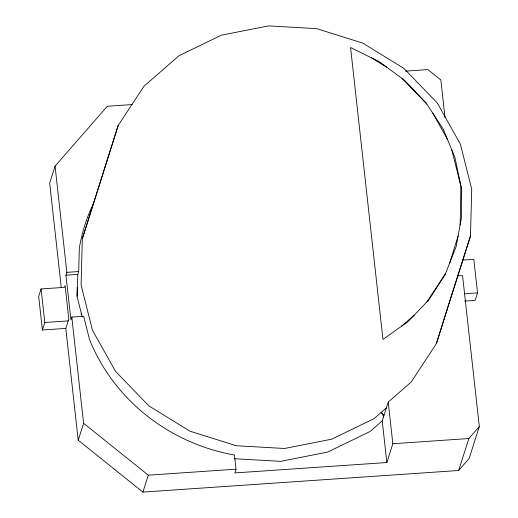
<?xml version="1.0" encoding="UTF-8"?>
<svg xmlns="http://www.w3.org/2000/svg" width="518" height="518" viewBox="0 0 518 518"><rect width="100%" height="100%" fill="white"/><g stroke="black" fill="none" stroke-linecap="round" stroke-linejoin="round"><path stroke-width="0.78" d="M76.949 296.264L77.182 287.399M93.013 204.39A186.195 175.518 17.7 0 0 79.325 248.116L78.704 271.549L77.804 274.372L77.208 296.937L82.245 317.01M132.284 104.545L107.336 106.248L55.063 166.155L66.854 272.358L65.954 275.181L70.914 319.897L71.814 317.081L83.67 316.265L89.439 339.264A186.195 175.518 17.7 0 0 233.514 454.856L234.421 454.908L236.001 469.178L234.803 472.94L386.842 462.529L382.219 420.901L388.222 402.104L411.182 382.064L436.402 343.596L470.486 235.955L471.717 189.232L460.392 144.146L437.302 102.991L403.826 68.35L362.768 43.104L316.621 28.626L268.512 25.9L221.264 35.218L178.846 55.821L143.842 86.376L118.208 125.44L82.323 238.72L81.099 285.081L92.431 330.193L115.533 371.38L148.931 405.931L190.087 431.241L236.35 445.752L284.576 448.484L331.701 439.193L374.151 418.576L386.227 408.035M460.107 224.98L461.111 186.998L454.888 157.265L443.084 128.93L426.1 102.965L404.506 80.251L379.046 61.551L350.569 47.514L382.97 339.407L407.919 321.704L428.885 299.831L445.143 274.527L456.151 246.646L461.538 217.133L461.111 186.998L451.748 149.728M118.208 125.44L82.323 238.72M449.514 263.455L458.074 236.117M436.402 343.596L450.09 299.864M55.063 166.155L49.663 183.068L61.273 287.626M41.084 288.947L38.682 296.471L42.405 330.005L65.799 328.406L68.797 319.01L65.074 285.47L64.472 287.348L41.084 288.947L44.807 322.487L42.405 330.005M81.08 314.491L81.378 313.552M457.821 275.945L462.561 275.621L479.318 426.547L469.12 458.501L458.663 470.486L142.89 492.1L78.205 440.203L83.605 423.284L71.814 317.081M142.89 492.1L148.29 475.181L236.001 469.178M386.842 462.529L392.845 443.732L388.222 402.104M450.336 299.093L470.486 235.955M462.522 260.101L473.815 259.33L477.538 292.871L475.135 300.388L464.652 301.107M458.663 470.486L468.861 438.526L479.318 426.547M426.858 301.949L445.61 273.349M401.379 326.346L414.206 315.151M382.219 420.901L370.137 431.455L327.661 452.084L280.652 461.35L234.026 458.708M405.503 71.134L427.907 69.6L440.844 79.979L445.033 117.709M66.854 272.358L78.704 271.549M65.954 275.181L77.804 274.372M44.807 322.487L68.195 320.888M464.627 293.751L477.538 292.871M392.845 443.732L468.861 438.526M371.574 57.867L386.681 67.159M83.605 423.284L148.29 475.181M402.046 78.445L426.819 104.06M380.983 412.121L384.019 415.268M432.847 113.274L447.299 139.038M65.799 328.406L78.205 440.203M381.475 412.82A5.912 1.716 48.9 0 1 383.424 417.145"/></g></svg>
